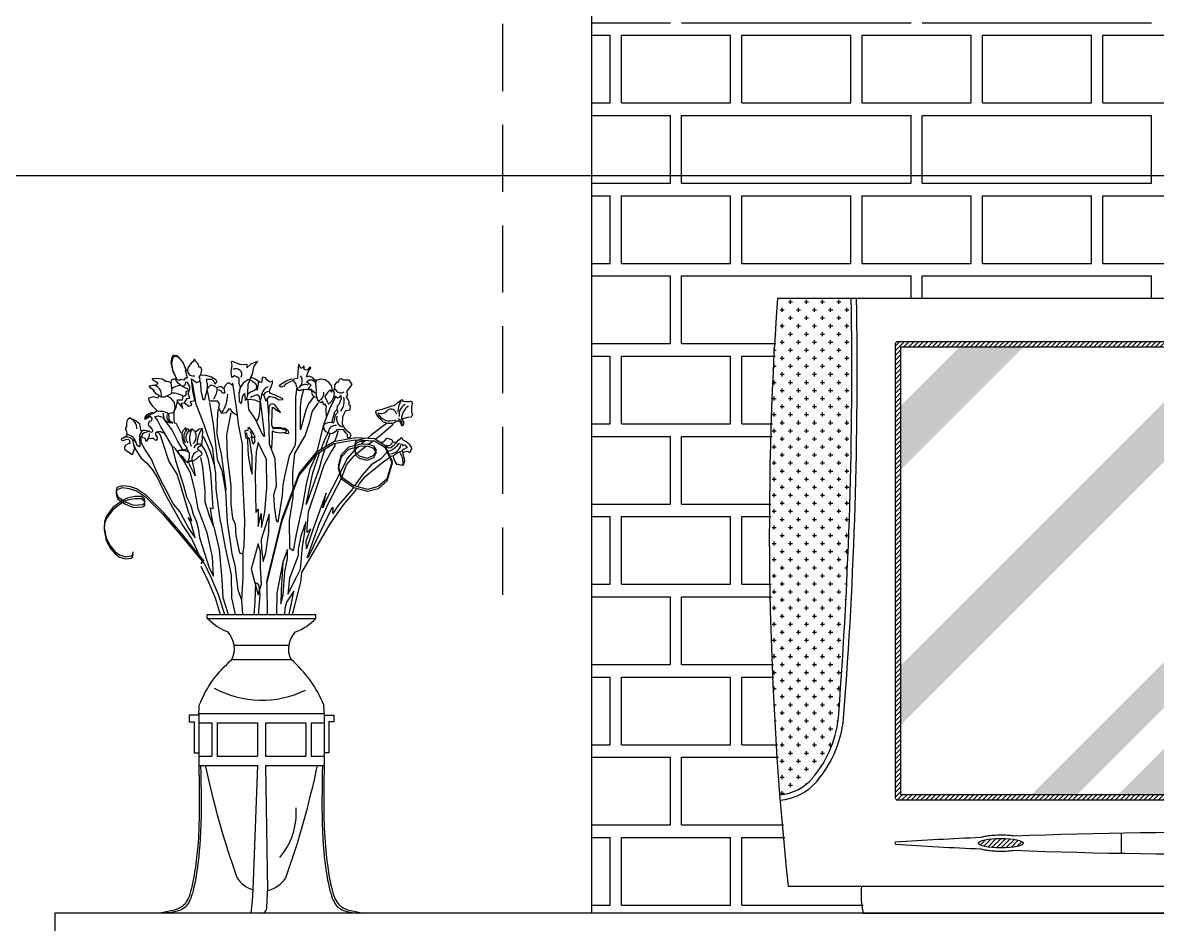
# Model space of a CAD drawing. Extents: x 541 to 5472, y 5274 to 8961.
# Drawn here: x 1594 to 2650, y 6415 to 7254 of the extents above; entities that cross this region are included whole.
import ezdxf

# ---------------------------------------------------------------- set-up
doc = ezdxf.new("R2010")
doc.units = 0
doc.header["$MEASUREMENT"] = 0
doc.linetypes.add('DASHED2', pattern=[0.375, 0.25, -0.125])
for name, color, linetype in [('3', 3, 'CONTINUOUS'), ('4', 4, 'CONTINUOUS'), ('7', 7, 'CONTINUOUS'), ('BH', 3, 'CONTINUOUS'), ('TEXT', 3, 'CONTINUOUS')]:
    doc.layers.add(name, color=color, linetype=linetype)
doc.styles.add('HT2', font='swisseb.ttf')
pattern_1 = [(0, (-79660.99, -4998.0695), (7.5, 7.5), [3.75, -11.25]), (90, (-79659.115, -4999.9445), (-7.5, 7.5), [3.75, -11.25])]
pattern_2 = [(45, (-49984.6228, 2473.4914), (-2.2097087, 2.2097087), [])]

# ---------------------------------------------------------------- blocks, each defined once
blk = doc.blocks.new('电视L-05')
at = {"layer": 'BH'}
h = blk.add_hatch(dxfattribs=at)
h.set_pattern_fill('CROSS', color=256, scale=30, style=0)
h.set_pattern_definition(pattern_1)
edge = h.paths.add_edge_path()
edge.add_arc((-401.6, 155), 45.2, 274.8117, 319.5601)
edge.add_arc((-445.2, 192.2), 102.5, 319.5601, 356.3957)
edge.add_arc((-4543.2, 506.2), 4212.5, 355.6377, 360.8955)
edge.add_line((-331.3, 572), (-400, 572))
edge.add_arc((2732.1, 355.7), 3139.6, 176.049, 184.4882)
h = blk.add_hatch(dxfattribs=at)
h.set_pattern_fill('CROSS', color=256, scale=30, style=0)
h.set_pattern_definition(pattern_1)
edge = h.paths.add_edge_path()
edge.add_arc((401.6, 155), 45.2, 220.4399, 265.1883, ccw=False)
edge.add_arc((445.2, 192.2), 102.5, 183.6043, 220.4399, ccw=False)
edge.add_arc((4543.2, 506.2), 4212.5, 179.1045, 184.3623, ccw=False)
edge.add_line((331.3, 572), (400, 572))
edge.add_arc((-2732.1, 355.7), 3139.6, 355.5118, 363.951, ccw=False)
h = blk.add_hatch(dxfattribs=at)
h.set_pattern_fill('ANSI31,_O', color=256, scale=25)
h.set_pattern_definition(pattern_2)
h.paths.add_polyline_path([(-285, 527), (285, 527), (285, 110), (-285, 110)], flags=16)
edge = h.paths.add_edge_path()
edge.add_arc((-288, 530), 2, 90, 180, ccw=False)
edge.add_line((-288, 532), (288, 532))
edge.add_arc((288, 530), 2, 0, 90, ccw=False)
edge.add_line((290, 530), (290, 107))
edge.add_arc((288, 107), 2, -90, 0, ccw=False)
edge.add_line((288, 105), (-288, 105))
edge.add_arc((-288, 107), 2, 180, 270, ccw=False)
edge.add_line((-290, 107), (-290, 530))
h = blk.add_hatch(dxfattribs=at)
h.set_pattern_fill('AR-SAND,_O', color=256, scale=5)
h.set_pattern_definition([(37.5, (-49984.623, 2473.4914), (-0.3149668, 9.6341188), [0, -7.6, 0, -8.5, 0, -8.125]), (7.5, (-49984.623, 2473.491), (8.8488835, 14.1107303), [0, -4.1, 0, -6.85, 0, -2.625]), (327.5, (-49990.773, 2473.4914), (15.5707093, 0.0282953), [0, -2.5, 0, -9, 0, -11.75]), (317.5, (-49990.773, 2473.491), (15.030633, 4.388378), [0, -1.25, 0, -5.9, 0, -6.75])])
h.paths.add_polyline_path([(-170.9, 527), (-230.3, 527), (-285, 472.3), (-285, 412.9)], flags=17)
h.paths.add_polyline_path([(66.8, 527), (11.5, 527), (-285, 230.5), (-285, 175.2)])
h.paths.add_polyline_path([(285, 516.2), (285, 527), (253.4, 527), (-163.6, 110), (-121.2, 110)])
h.paths.add_polyline_path([(285, 373.2), (285, 478), (-83, 110), (21.8, 110)], flags=17)
h = blk.add_hatch(dxfattribs=at)
h.set_pattern_fill('ANSI31,_O', color=256, scale=25)
h.set_pattern_definition(pattern_2)
edge = h.paths.add_edge_path()
edge.add_ellipse((-192, 65), major_axis=(-20.9, 0), ratio=0.211048, start_angle=0, end_angle=360)
at = {"layer": '3'}
for p, q in [((-80, 74.3), (-80, 55.7)), ((80, 74.3), (80, 55.7))]:
    blk.add_line(p, q, dxfattribs=at)
for points in [[(-397.4, 105, 0.197897), (-363.4, 122.5, 0.162044), (-338, 185.4, 0.022939), (-326.2, 572, 0.022944)], [(397.4, 105, -0.197897), (363.4, 122.5, -0.162044), (338, 185.4, -0.022939), (326.2, 572, -0.022944)], [(-179.4, 58.4, 0.025108), (290, 64, 0.675902), (290, 66, 0.025108), (-179.4, 71.6)], [(-210.5, 70.3, 0.004256), (-290, 66, 0.675902), (-290, 64, 0.004256), (-210.5, 59.7, 0.004256)]]:
    blk.add_lwpolyline(points, format="xyb", dxfattribs=at)
blk.add_lwpolyline([(-290, 530, -0.414214), (-288, 532), (288, 532, -0.414214), (290, 530), (290, 107, -0.414214), (288, 105), (-288, 105, -0.414214), (-290, 107)], format="xyb", close=True, dxfattribs=at)
blk.add_lwpolyline([(-285, 527), (285, 527), (285, 110), (-285, 110)], close=True, dxfattribs=at)
for centre in [(-35.1, 65), (-17.1, 65), (0.9, 65), (18.9, 65)]:
    blk.add_circle(centre, 3, dxfattribs=at)
for centre, radius, start, end in [((-4543.2, 506.2), 4212.5, 355.6377, 0.8955), ((4543.2, 506.2), 4212.5, 179.1045, 184.3623), ((-445.2, 192.2), 102.5, 319.5601, 356.3957), ((445.2, 192.2), 102.5, 183.6043, 220.4399), ((-401.6, 155), 45.2, 274.8117, 319.5601), ((401.6, 155), 45.2, 220.4399, 265.1883), ((85.6, 65), 7.55, 138.2001, 221.7999)]:
    blk.add_arc(centre, radius, start, end, dxfattribs=at)
blk.add_ellipse((-192, 65), major_axis=(-20.9, 0), ratio=0.211048, dxfattribs=at)
for points, knots in [([(-179.4, 71.6), (-180.9, 71.8), (-182.7, 72), (-186.3, 72.3), (-188.3, 72.4), (-193.2, 72.5), (-196.2, 72.4), (-201.1, 72), (-203.1, 71.8), (-206.4, 71.3), (-207.8, 71), (-209.5, 70.6), (-210, 70.4), (-210.5, 70.3)], [4.090667, 4.090667, 4.090667, 4.090667, 4.355342, 4.355342, 4.630765, 4.630765, 5.039554, 5.039554, 5.351918, 5.351918, 5.59693, 5.59693, 5.707358, 5.707358, 5.707358, 5.707358]), ([(-210.5, 59.7), (-210.2, 59.6), (-209.8, 59.5), (-208.2, 59.1), (-206.8, 58.8), (-203.6, 58.3), (-201.9, 58.1), (-198.3, 57.8), (-196.4, 57.7), (-191.4, 57.5), (-188.3, 57.6), (-183.2, 57.9), (-181.2, 58.2), (-179.4, 58.4)], [0.575878, 0.575878, 0.575878, 0.575878, 0.648629, 0.648629, 0.918365, 0.918365, 1.1881, 1.1881, 1.457836, 1.457836, 1.883581, 1.883581, 2.192518, 2.192518, 2.192518, 2.192518])]:
    blk.add_open_spline(points, degree=3, knots=knots, dxfattribs=at)
at = {"layer": '7'}
for p, q in [((400, 572), (-400, 572)), ((-390, 25), (390, 25))]:
    blk.add_line(p, q, dxfattribs=at)
blk.add_lwpolyline([(-321.7, 25, 0.090133), (-320, 0), (320, 0, 0.090133), (321.7, 25, 0.090133)], format="xyb", dxfattribs=at)
for centre, start, end in [((2732.1, 355.7), 176.049, 186.0457), ((-2732.1, 355.7), 353.9543, 3.951)]:
    blk.add_arc(centre, 3139.6, start, end, dxfattribs=at)
at = {"layer": 'TEXT', "linetype": 'BYBLOCK', "style": 'HT2'}
for s, p in [('Front-AV-', (97, 57.5)), ('Anschluss', (97, 39))]:
    blk.add_text(s, height=10, dxfattribs=at).set_placement(p)

msp = doc.modelspace()

# ---------------------------------------------------------------- linework, layer by layer
at = {"layer": '3', "color": 3, "linetype": 'DASHED2', "ltscale": 250}
msp.add_line((2040.8, 6721.8), (2040.8, 7921.8), dxfattribs=at)
at = {"layer": '3'}
for p, q in [((1765.5, 6699.8), (1866.7, 6699.8)), ((1790.6, 6674.9), (1841.7, 6674.9)), ((1757.7, 6602.4), (1769.9, 6602.4)), ((1769.9, 6602.4), (1769.9, 6571.6)), ((1774.9, 6602.4), (1774.9, 6571.6)), ((1774.9, 6602.4), (1812.3, 6602.4)), ((1812.3, 6602.4), (1812.3, 6571.6)), ((1819.9, 6602.4), (1857.3, 6602.4)), ((1819.9, 6602.4), (1819.9, 6571.6)), ((1857.3, 6602.4), (1857.3, 6571.6)), ((1862.4, 6602.4), (1874.5, 6602.4)), ((1862.4, 6602.4), (1862.4, 6571.6)), ((1757.7, 6571.6), (1769.9, 6571.6)), ((1774.9, 6571.6), (1812.3, 6571.6)), ((1819.9, 6571.6), (1857.3, 6571.6)), ((1862.4, 6571.6), (1874.5, 6571.6))]:
    msp.add_line(p, q, dxfattribs=at)
for points in [[(1744.5, 6900.4), (1746.9, 6904.3), (1749.3, 6904.6), (1747.8, 6909.1), (1749.3, 6913), (1749.3, 6915.7), (1747.2, 6919.3), (1745.4, 6919.6), (1745.1, 6917.8), (1744.8, 6916.9), (1742.8, 6915.6)], [(1849, 6915.2), (1847.6, 6905.7), (1847.6, 6885.8), (1847.6, 6865), (1847.1, 6860.5), (1841.9, 6851.1), (1837.7, 6833.4), (1836, 6824.1), (1835.4, 6814.1), (1831.3, 6789.2), (1830.1, 6791), (1828.3, 6804.1), (1827.7, 6814.9), (1830.1, 6823.2), (1828.9, 6848.3), (1823.5, 6862), (1822.9, 6889.5), (1821.7, 6903.8)], [(1767.6, 6900.5), (1771.2, 6880.5), (1774.7, 6848), (1779.2, 6837.4), (1782.7, 6818.2), (1783.2, 6819.6), (1781, 6836.9), (1778.7, 6852.5), (1777, 6860.5), (1774.7, 6871.1), (1775.2, 6883.6), (1775.6, 6894.2)], [(1732.5, 6860.8), (1729.2, 6866.5), (1725.8, 6872.4), (1722.4, 6878), (1719.3, 6884.2), (1716.7, 6887.8), (1719.9, 6888.3), (1723, 6887.4), (1724.5, 6886.7)], [(1742.7, 6856.9), (1738.2, 6864.5), (1732.5, 6875.6), (1727.1, 6883.1), (1724.5, 6886.7)], [(1741.3, 6872.2), (1739.1, 6876.6), (1736.9, 6880.9), (1735.3, 6881.6), (1734.8, 6884.1), (1734.8, 6889.6), (1734.8, 6892.4)], [(1881.6, 6882), (1883, 6887.6), (1884.4, 6891.9), (1886.6, 6894.2)], [(1932.5, 6881.3), (1918.3, 6870.3), (1915.2, 6867.5)], [(1922, 6866.6), (1926.7, 6870.3), (1938.7, 6880.4)], [(1871.5, 6857.2), (1875.9, 6868.5), (1878.1, 6872.5)], [(1879.8, 6871.6), (1875.8, 6859.9)], [(1913, 6865.5), (1909.2, 6862.1)], [(1732.5, 6860.8), (1735.9, 6846.6), (1740.6, 6832.1), (1743.5, 6823.5), (1746.2, 6812.9), (1750.4, 6804.8), (1752.6, 6796.7), (1755.5, 6789.6), (1757.2, 6783.7), (1758.4, 6775.2), (1767.5, 6746.8), (1771.3, 6739.2), (1770.4, 6757.1), (1765.4, 6779.3), (1757.2, 6801.6), (1754, 6819.5), (1750, 6835.2), (1743.3, 6847.3), (1736.1, 6857.6), (1732.5, 6860.8)], [(1771.6, 6784.9), (1769.4, 6795.6), (1768.5, 6802.7), (1771.2, 6802.2), (1769.8, 6821.8), (1768.9, 6835.1), (1766.7, 6848), (1764.1, 6855.6), (1760.5, 6860.9)], [(1906.4, 6859.6), (1902.4, 6856.1), (1896.2, 6849), (1875.4, 6808.4), (1873.2, 6802.6), (1876.3, 6816.3), (1870.1, 6799.5), (1863.5, 6781.4), (1858.1, 6764.6), (1857.7, 6772.1), (1862.1, 6783.1), (1858.6, 6779.6), (1858.6, 6783.6), (1859.9, 6799.1), (1868.8, 6825.6), (1874.5, 6842.8), (1880.7, 6854.3), (1884.7, 6860.5), (1884.7, 6862.7)], [(1875, 6857.3), (1872.8, 6850.8), (1869.7, 6839.3), (1863, 6820.3), (1857.7, 6805.7), (1863.9, 6835.3), (1870.4, 6854.5)], [(1904.7, 6853.1), (1912.1, 6859.2), (1913.5, 6860.2)], [(1915.7, 6861.9), (1920, 6865.1)], [(1751.6, 6845.8), (1752.9, 6840.5), (1754.3, 6832.5), (1749.8, 6841.8), (1748.9, 6844)], [(1890.8, 6831), (1895.3, 6842.8), (1902.4, 6851.2), (1903.9, 6852.4)], [(1933, 6854.4), (1926.7, 6848.1), (1918.3, 6842.8), (1909.9, 6833.1), (1902.7, 6823.1)], [(1905.7, 6822.3), (1907, 6824.8), (1912.6, 6831.8), (1929.4, 6845.5), (1935.2, 6849.6)], [(1901.6, 6821.5), (1899.8, 6819), (1887.4, 6804.8), (1882.5, 6797.3), (1882.9, 6803), (1881.2, 6802.2), (1860.8, 6759.3), (1858.6, 6756.2), (1870.1, 6788.5), (1878.5, 6807), (1890, 6829.1), (1890.3, 6829.9)], [(1782.7, 6818.2), (1784.1, 6789.3), (1786.8, 6771.1), (1788.6, 6760), (1791.3, 6749.3)], [(1798.8, 6760), (1798.8, 6738.4), (1797.5, 6717), (1798.4, 6703.4)], [(1813.1, 6769.2), (1806.4, 6745.5), (1813.1, 6721.8), (1816, 6731.5), (1815.3, 6747), (1815.3, 6761.8), (1813.1, 6769.2)], [(1834, 6713.4), (1836.3, 6721.8), (1837.8, 6743.1), (1840.4, 6755.4), (1840.4, 6763.9), (1836, 6752.2), (1835.4, 6741.4), (1834.3, 6725.9), (1834, 6713.4)], [(1791.3, 6749.3), (1793.9, 6726.4), (1797.5, 6717)], [(1841.8, 6703.4), (1845.4, 6720.1), (1846.3, 6725), (1839.2, 6714.8), (1837.8, 6709), (1837.5, 6703.4)], [(1757.7, 6609.8), (1748.8, 6609.8), (1748.8, 6603.5), (1753.4, 6603.5), (1753.4, 6574.5), (1757.9, 6574.5)], [(1874.6, 6609.8), (1883.4, 6609.8), (1883.4, 6603.5), (1878.8, 6603.5), (1878.8, 6574.5), (1874.5, 6574.5)]]:
    msp.add_lwpolyline(points, dxfattribs=at)
for centre, radius, start, end in [((1752.5, 6930.8), 5.38, 190.0835, 287.3595), ((1792.3, 6926.7), 5.44, 335.476, 121.5886), ((1809.6, 6908.8), 14.4, 106.9459, 176.331), ((1792.4, 6919.5), 20.9, 339.8328, 2.1106), ((1846.6, 6920.9), 7.49, 304.3105, 37.9104), ((1714.4, 6908.3), 8.51, 343.3979, 88.6185), ((1742.6, 6900), 16.8, 96.0027, 127.9061), ((1733.2, 6891.3), 18.1, 56.4685, 92.5132), ((1761.6, 6912.9), 13.1, 317.4494, 8.5365), ((1751.6, 6909.4), 33.1, 325.8596, 358.4059), ((1813.1, 6896.3), 11.4, 91.7026, 128.9059), ((1810.3, 6904.4), 4.15, 347.2583, 54.6294), ((1825.4, 6906.8), 9.17, 112.4557, 165.5637), ((1856.9, 6909.5), 8.01, 67.7331, 139.3122), ((1867, 6909.1), 7.19, 292.3879, 10.7382), ((1889.8, 6915.4), 5.63, 200.8422, 304.258), ((1725.6, 6896.5), 10.1, 331.5372, 81.4419), ((1876.7, 6902.2), 16.3, 324.5799, 12.778), ((1961.1, 6892), 18.1, 147.9732, 180.4941), ((1954.7, 6889.4), 10.6, 117.7661, 190.0812), ((1962.1, 6884.6), 15.8, 125.6243, 176.9722), ((1689.5, 6876.4), 10.6, 358.4215, 69.0298), ((1716.9, 6879.9), 10.5, 95.128, 151.7116), ((1735, 6890), 10.4, 176.3252, 209.3559), ((1734.1, 6887.6), 6.24, 161.0178, 249.9365), ((1893.5, 6885.3), 7.56, 158.8767, 253.592), ((1927.4, 6898.4), 7.82, 246.5666, 321.4786), ((1935.6, 6895.6), 12.1, 201.0853, 295.1675), ((1936.6, 6889.1), 5.4, 7.7859, 125.1072), ((1764.8, 6867.4), 15.8, 147.6703, 207.2797), ((1781.9, 6861.4), 25.9, 144.3533, 180), ((1831.1, 6859.7), 16.8, 64.997, 105.1587), ((1885, 6872.7), 6.74, 82.7225, 182.7582), ((1941.5, 6880.1), 5.63, 349.2594, 70.8736), ((1690.5, 6860.9), 7.68, 43.4224, 118.4151), ((1690.1, 6861.2), 9.51, 13.8133, 86.8239), ((1708.6, 6869.1), 6.08, 103.6511, 195.3671), ((1703.7, 6871.6), 8.22, 304.6287, 1.195), ((1753.5, 6868.4), 9.83, 140.4551, 211.1667), ((1806.5, 6871.3), 4.46, 163.7487, 238.9263), ((1802.9, 6870.2), 4.31, 328.7381, 54.378), ((1837.9, 6873.7), 1.33, 301.5445, 77.6607), ((1741.8, 6843.4), 12.8, 64.2681, 106.8928), ((1759.9, 6847.3), 8.79, 111.3689, 185.7558), ((1934.1, 6864.5), 3.87, 246.5242, 346.5596), ((1935.5, 6863.8), 10.8, 273.785, 344.7371), ((1934, 6845.4), 13.9, 348.8303, 37.1006), ((1816.4, 6716), 92.4, 241.2841, 296.041), ((1783.7, 6519.1), 64.8, 319.7572, 3.7582)]:
    msp.add_arc(centre, radius, start, end, dxfattribs=at)
at = {"layer": '4'}
msp.add_line((2123.6, 6425.5), (2123.6, 8325.5), dxfattribs=at)
msp.add_lwpolyline([(1623.6, 6175.5), (4623.6, 6175.5), (4623.6, 6425.5), (1623.6, 6425.5)], close=True, dxfattribs=at)
at = {"layer": '7'}
for p, q in [((1765.5, 6703.4), (1866.7, 6703.4)), ((1765.5, 6699.8), (1765.5, 6703.4)), ((1866.7, 6699.8), (1866.7, 6703.4)), ((1788.6, 6661.4), (1843.6, 6661.4)), ((1757.7, 6611.1), (1874.5, 6611.1)), ((1757.7, 6611.1), (1757.7, 6571.6)), ((1874.5, 6611.1), (1874.5, 6571.6)), ((1757.7, 6571.6), (1757.7, 6562.9)), ((1874.5, 6571.6), (1874.5, 6562.9)), ((1757.7, 6562.9), (1812.3, 6562.9)), ((1812.3, 6562.9), (1807.9, 6447)), ((1819.9, 6562.9), (1821.6, 6446.5)), ((1819.9, 6562.9), (1874.5, 6562.9))]:
    msp.add_line(p, q, dxfattribs=at)
for points in [[(1737.1, 6923), (1733.4, 6930.7), (1731.9, 6938.1), (1732.8, 6942.9), (1734.3, 6945), (1737.6, 6944.4), (1742.1, 6939.3), (1745.5, 6931.6)], [(1737.7, 6921.9), (1734, 6929.5), (1732.5, 6937), (1733.4, 6941.8), (1734.9, 6943.9), (1738.2, 6943.3), (1742.7, 6938.2), (1746.1, 6930.4)], [(1737.7, 6901.6), (1740.6, 6897.8), (1743, 6895.1), (1741.5, 6900.1), (1744.5, 6900.4), (1748.4, 6897.2), (1751.1, 6898.1), (1749.9, 6901.6), (1754.1, 6902.5), (1752.3, 6911.5), (1751.1, 6919), (1750.8, 6922.9), (1755.6, 6919.3), (1758.3, 6920.2), (1758.9, 6922.3), (1758, 6924.7), (1759.5, 6926.5), (1760.4, 6931), (1759.5, 6933.7), (1758.3, 6933.1), (1756.8, 6937), (1755, 6938.8), (1753.8, 6940.9), (1752, 6938.2), (1750.5, 6937.3), (1749, 6935.2), (1747.5, 6933.1), (1747.2, 6929.8), (1745.1, 6931), (1746.9, 6923.5), (1745.1, 6923.5), (1743.9, 6921.4), (1740.9, 6922), (1739.7, 6921.1), (1735.8, 6922.6)], [(1788.6, 6924.1), (1787.7, 6929.5), (1788.9, 6935.5), (1788, 6937.9), (1788.6, 6939.1), (1795.8, 6936.4), (1802.4, 6936.1), (1802.4, 6933.1), (1806.6, 6936.7), (1812.3, 6939.1), (1808.7, 6934), (1807.5, 6927.1), (1806.6, 6925.6), (1805.4, 6922.6), (1803.3, 6917.5), (1803, 6909.1), (1802.4, 6904.9), (1801.2, 6902.5), (1800.6, 6909.4), (1798.5, 6907), (1797, 6899.8), (1795.5, 6901.6), (1795.2, 6909.7), (1796.4, 6915.1), (1795.2, 6918.1), (1795.2, 6923.2), (1793.7, 6924.4), (1791, 6925.6), (1788.6, 6924.1)], [(1849.1, 6914.9), (1850.1, 6912.2), (1853.1, 6912.2), (1855.2, 6913), (1859.4, 6912.9), (1862.1, 6912.5), (1862.2, 6912.9), (1859.5, 6913.7), (1862.1, 6916.4), (1862.2, 6917.3), (1859.9, 6918.3), (1858, 6919.8), (1858.5, 6920.3), (1860.4, 6921.8), (1863.4, 6921.8), (1866.5, 6919.5), (1866.8, 6918.3), (1866.6, 6920.1), (1867.6, 6921.5), (1865.6, 6921.5), (1863.8, 6923.7), (1860.6, 6925.2), (1859, 6924.7), (1858, 6924.5), (1859.4, 6929.2), (1861.9, 6933.1), (1861.2, 6933.9), (1860.4, 6933.1), (1859.2, 6931.4), (1857.2, 6930.9), (1855.7, 6931.4), (1855.8, 6935), (1853.6, 6932.8), (1852.5, 6932.8), (1852.1, 6933.6), (1851.1, 6935.8), (1850.4, 6936.5), (1849.9, 6928.9), (1849.6, 6923.3)], [(1731.9, 6908.8), (1728.3, 6907), (1725.9, 6905.8), (1722.6, 6905.8), (1718.1, 6908.8), (1715.1, 6912.1), (1716.3, 6911.8), (1713, 6914.2), (1711.5, 6916.3), (1717.8, 6917.2), (1719.9, 6918.4), (1716, 6921.1), (1714.2, 6923.2), (1718.1, 6923.5), (1723.5, 6922.6), (1727.1, 6920.5), (1727.7, 6920.5), (1729.5, 6920.2), (1731.6, 6919), (1732.2, 6914.5), (1732.5, 6911.8), (1731.9, 6910.6), (1732.5, 6909.4), (1731.9, 6909.4)], [(1729.5, 6890.6), (1733.4, 6891.5), (1734.8, 6892.4), (1736.4, 6895.4), (1737.6, 6900.2), (1737.9, 6903.1), (1742.4, 6903.1), (1743.3, 6906.4), (1743.6, 6906.7), (1746, 6907.6), (1746, 6910.9), (1748.1, 6912.1), (1747.5, 6913.3), (1744.8, 6914.5), (1740.9, 6916.6), (1738.5, 6918.7), (1735.8, 6922.6), (1733.1, 6922), (1731.9, 6921.1), (1731.6, 6919)], [(1761.8, 6869.4), (1768.1, 6855.6), (1772.5, 6840.5), (1770.7, 6857.8), (1765.8, 6870.7), (1762.3, 6880.9), (1755.2, 6899.1), (1752, 6919.1)], [(1759.5, 6926.5), (1764, 6926.2), (1769.4, 6924.7), (1773.6, 6922), (1774.5, 6919.6), (1773.6, 6918.7), (1772.7, 6917.8), (1772.7, 6919.3), (1770.3, 6922), (1764.6, 6922), (1765.5, 6917.8), (1765.5, 6915.7), (1764.9, 6910.3), (1764.6, 6909.4), (1763.7, 6906.4), (1763.4, 6904.9), (1762.8, 6902.8), (1761.6, 6903.7), (1761.3, 6906.4), (1759.8, 6911.5), (1759.5, 6918.7), (1758.6, 6921.3)], [(1789.8, 6916.3), (1785.9, 6918.7), (1784.4, 6918.7), (1782, 6916), (1781.1, 6913.9)], [(1787.6, 6891.1), (1783.6, 6870.7), (1784.1, 6850.7), (1787.6, 6823.1), (1787.6, 6806.2), (1789, 6792.9), (1791.6, 6787.6), (1792.1, 6776.5), (1795.6, 6760.9), (1798.8, 6760), (1800.1, 6767.1), (1800.5, 6790.7), (1798.3, 6836), (1798.3, 6849.4), (1798.3, 6861.8), (1794.8, 6880.5), (1793.4, 6891.6), (1790.7, 6910.2), (1789.4, 6918.7)], [(1801.7, 6903.4), (1805.3, 6903.8), (1809.6, 6903.3), (1813.6, 6901.5), (1815.3, 6902.3), (1816, 6905.3), (1816.5, 6909.1), (1818.3, 6907.6), (1820.1, 6902), (1823.2, 6906.2), (1824.5, 6906.2), (1828.8, 6905.5), (1832.1, 6903.3), (1835.9, 6903.4), (1836, 6904.1), (1828.9, 6907.4), (1823.7, 6909.5), (1823.6, 6911.7), (1826.4, 6918.7), (1826.4, 6920.8), (1824.1, 6919.5), (1821.5, 6921.6), (1819.8, 6923.8), (1817.3, 6924.2), (1816.5, 6922), (1816.4, 6919.7), (1814.9, 6919.2), (1811.3, 6921.8), (1807.2, 6923.9), (1805.7, 6923.4)], [(1805.4, 6921.9), (1807.8, 6920.6), (1810.2, 6918.6), (1811.5, 6916.6), (1811.2, 6913), (1809.7, 6911.9), (1805.9, 6910.4), (1803.5, 6908.5), (1803, 6907.6)], [(1849.1, 6914.9), (1847.9, 6918.4), (1845.9, 6921.3), (1842.8, 6920), (1838.4, 6917.8), (1836.8, 6915.9), (1834.4, 6914.9), (1832.9, 6915.9), (1833.2, 6917.3), (1835.7, 6918.6), (1839.1, 6921), (1843, 6922.3), (1846.9, 6922.8), (1849.6, 6923.3)], [(1876.5, 6886.8), (1876.3, 6894.3), (1876.6, 6897.3), (1875.1, 6899.1), (1874, 6898.4), (1872.8, 6901.6), (1871.2, 6900.4), (1869.2, 6901.5), (1867.5, 6905), (1864.7, 6906.3), (1863.7, 6907.6), (1862.8, 6911.3), (1862.2, 6912.7), (1865.6, 6910.1), (1866.9, 6909.6), (1867.4, 6912.1), (1867.1, 6915.5), (1866.8, 6918.3)], [(1867.6, 6921.5), (1871, 6922.7), (1875.4, 6922.2), (1877.8, 6920.3), (1879.5, 6918.3), (1881.2, 6915.9), (1881.5, 6913.2), (1881.7, 6910.2), (1880, 6912.4), (1877.8, 6910.4), (1874.9, 6906.3), (1877.1, 6901.8), (1878.6, 6899.2), (1881.7, 6902.1), (1883.5, 6905.6), (1883.9, 6909.3), (1883, 6912), (1884.5, 6913.4), (1884.4, 6917.3), (1886.4, 6919.8), (1888.1, 6920.1), (1888.8, 6922.5), (1890.6, 6923.2), (1892.3, 6921.8), (1897, 6921.8), (1898.7, 6920.1), (1900.2, 6917.4), (1895.2, 6910.9), (1896.2, 6908), (1895, 6906), (1896.7, 6903.3), (1897.7, 6900.7), (1897.2, 6899.1), (1898.7, 6897.9), (1898.2, 6893.5), (1894.3, 6893), (1891.6, 6887.3), (1891.3, 6880.5), (1893.8, 6876.3), (1894.7, 6876.2), (1894.4, 6875.5), (1898.2, 6872.6), (1899.1, 6869.9), (1898.3, 6868.1), (1896.4, 6867.6), (1896.2, 6869.8), (1896, 6870.9), (1894.5, 6872.6), (1892.5, 6875.2), (1890.6, 6875.5), (1888, 6875.4), (1886.6, 6875.5), (1884.7, 6873.3), (1882.2, 6871.9), (1880.2, 6871.6), (1876.4, 6873.3), (1874.3, 6875.7), (1874.1, 6879.1), (1874.6, 6880.9), (1878, 6882.1), (1879.7, 6882.4), (1883.5, 6881.7), (1884.2, 6885.4), (1884.9, 6889.1), (1887.4, 6892.1), (1886.6, 6894.2), (1886.9, 6897.5), (1888.7, 6899.5), (1889.3, 6901.2), (1890.7, 6904.9), (1889.9, 6907.4), (1888.4, 6905.5), (1886.8, 6904.6), (1885, 6906.4), (1883.5, 6905.6)], [(1765.2, 6913), (1768.8, 6917.2), (1771.2, 6916.6), (1774.5, 6914.8), (1778.1, 6916), (1781.1, 6913.9), (1782, 6909.4), (1779.9, 6909.4), (1778.4, 6911.5), (1776, 6912.4)], [(1765.2, 6913), (1766.4, 6907.3), (1767.3, 6902.2), (1771.2, 6902.2), (1774.8, 6902.2), (1776.6, 6899.5), (1776, 6895.3), (1779, 6890.8), (1783.5, 6891.4), (1786.2, 6895), (1789.5, 6891.1), (1793.7, 6888.9)], [(1864.7, 6906.3), (1859.9, 6899.4), (1857.3, 6893.7), (1852.5, 6875.3), (1852.5, 6896.3), (1853.3, 6905.1), (1855.4, 6913)], [(1866.9, 6909.6), (1867, 6907.4), (1867.5, 6905)], [(1720.3, 6907.3), (1719.6, 6904.9), (1715.4, 6906.1), (1710.9, 6904.6), (1711.5, 6901.6), (1714.5, 6897.2), (1719.1, 6893)], [(1814.7, 6902.1), (1816.4, 6890.1), (1818.8, 6869.2), (1816.4, 6872.2), (1810.4, 6885.3), (1804.4, 6894.2), (1803.8, 6902), (1803.6, 6903.6)], [(1814.6, 6901.6), (1814.4, 6895), (1813.7, 6888.1), (1812.6, 6885.3), (1811.4, 6883.6)], [(1825.6, 6879.3), (1826.1, 6892.4), (1826.2, 6896.3), (1827.5, 6895.9), (1831.1, 6893), (1833.9, 6891.4), (1832.2, 6893.7), (1828.5, 6898.4), (1826.3, 6899.5), (1824.1, 6898.9), (1823, 6896.5), (1822.9, 6889.5)], [(1867.7, 6852.8), (1861.2, 6838.8), (1857.7, 6824.6), (1854.1, 6804.7), (1848.4, 6778.2), (1845.7, 6762.7), (1842.6, 6764.9), (1842.2, 6791), (1845.7, 6812.2), (1845.3, 6835.7), (1847.1, 6853.4), (1856.8, 6869.7), (1860.7, 6881.8), (1863.6, 6892.6), (1869, 6900.3)], [(1885.1, 6906.1), (1879.4, 6894.6), (1873.6, 6879.1), (1867.7, 6854.9)], [(1946.6, 6879.1), (1945.7, 6881.9), (1944, 6883.2), (1941.8, 6883.4), (1939.4, 6881.4), (1937.7, 6881.1), (1934.4, 6881.1), (1929.7, 6882.5), (1925.7, 6886.3), (1923.5, 6889.1), (1922.5, 6891.4), (1922.9, 6893.1), (1924.1, 6893.7), (1928.3, 6894.5), (1933.1, 6896.1), (1937.4, 6897.5), (1939.8, 6898), (1942.9, 6900.8), (1946.7, 6903.4), (1947.7, 6902.1), (1950, 6901.8), (1953.7, 6901.7), (1955.5, 6902.4), (1956.7, 6900), (1955.7, 6897.1), (1955.8, 6891.8), (1956.7, 6889.7), (1955.3, 6887.1), (1952.4, 6886.6), (1947.7, 6885.4), (1946.3, 6885.4), (1948.6, 6882.2), (1948, 6879.7), (1947.5, 6878.9), (1946.6, 6879.1)], [(1702.5, 6859.5), (1700.1, 6861), (1699.4, 6863.5), (1697.9, 6865.5), (1696.1, 6866.1), (1696.9, 6861.5), (1697.9, 6858.3), (1696.7, 6854.6), (1696, 6852.6), (1695.7, 6852.1), (1693.5, 6853.7), (1689.3, 6856.4), (1689, 6858.9), (1689.6, 6861), (1692.9, 6862.9), (1693.9, 6863), (1693.5, 6865.1), (1692.4, 6866.4), (1689.6, 6866), (1687.1, 6865), (1686.4, 6865.4), (1685.9, 6866), (1685.8, 6866.7), (1686.1, 6867.3), (1687.7, 6867.9), (1690.4, 6869.8), (1690.9, 6871.6), (1690.6, 6874.1), (1689.9, 6875.3), (1689.9, 6876.8), (1690.6, 6878.4), (1690.6, 6881), (1690.9, 6883.2), (1692.1, 6885.5), (1693.3, 6886.3), (1697, 6885), (1699.8, 6883.4), (1702.5, 6881.2), (1703, 6877.1), (1703.5, 6874.7), (1707.2, 6875), (1711.6, 6874.4), (1711.6, 6873.7), (1707, 6872.5), (1705.1, 6871), (1703.8, 6868.2), (1703.9, 6865), (1703.9, 6863.7)], [(1711.6, 6873.7), (1713.9, 6873.2), (1715, 6874), (1714.6, 6875.7), (1712.7, 6877.7), (1711.1, 6879.1), (1710.9, 6880.8), (1711.9, 6883.3), (1713.9, 6884), (1714.2, 6885.8), (1712.7, 6888), (1711.8, 6887.3), (1709.4, 6885.9), (1707.7, 6884.9), (1707.5, 6886.1), (1707.8, 6887), (1709.6, 6889.5), (1711.3, 6890.6), (1714.2, 6891.4), (1715.8, 6891.2), (1718.3, 6892.6), (1720.1, 6892.9), (1721.8, 6892.6), (1724.3, 6892.6), (1728, 6891.4), (1729.5, 6890.6), (1729.8, 6886.4), (1730.2, 6884), (1732.9, 6882.5), (1733.3, 6881.6), (1730.5, 6881.8), (1728.6, 6882.5), (1726.7, 6883.7), (1726, 6884.9)], [(1746, 6857.4), (1743.4, 6856.4), (1740.5, 6856.4), (1738.1, 6855.6), (1739.1, 6853.4), (1742.4, 6850), (1744.9, 6846.3), (1747.4, 6844.9), (1749.8, 6846.4), (1752.5, 6846.3), (1755.2, 6848), (1757.9, 6850.5), (1759.5, 6851.3), (1760.8, 6852.7), (1760.3, 6854.2), (1757.8, 6856.5), (1756.4, 6857.7), (1757.8, 6859.5), (1760.6, 6861.5), (1760.8, 6863.1), (1761.1, 6868.6), (1761.4, 6873.6), (1760.8, 6876.5), (1758.1, 6875.8), (1755.7, 6873.8), (1753.9, 6873.7), (1752, 6875.8), (1750.9, 6875.9), (1748.9, 6874.1), (1748.1, 6875.8), (1747.4, 6876.1), (1745.9, 6874.7), (1745.9, 6876.5), (1745.2, 6877.3), (1744.3, 6875.9), (1742.7, 6874.3), (1742, 6871.9), (1742.1, 6867.9), (1743.1, 6863.2), (1746, 6859.6), (1746.7, 6858.8), (1746.6, 6857.9), (1746, 6857.4)], [(1805, 6867.1), (1803.2, 6866.8), (1801.8, 6867.1), (1801.3, 6870.8), (1800.8, 6874.3), (1801.8, 6875), (1803.7, 6874.8), (1804, 6877.7), (1805.8, 6875.6), (1808.8, 6870.8), (1810.1, 6868.4), (1808, 6868.1), (1807.2, 6867.6)], [(1825.6, 6879.3), (1826.4, 6877.6), (1826.6, 6877.3), (1829.3, 6877.4), (1833.1, 6877.9), (1834.7, 6877.1), (1838, 6876.7), (1839.8, 6875.6), (1840.8, 6874.3), (1841.3, 6872.3), (1840.9, 6871.5), (1838.7, 6871.8), (1838.6, 6872.5), (1836, 6872.5), (1834, 6872.3), (1829.4, 6872.7), (1826.1, 6874.1), (1826.1, 6869.2), (1825.4, 6857.9)], [(1702.5, 6859.5), (1703.2, 6860.4), (1703.2, 6862.6), (1703.2, 6863.6), (1702.9, 6866.4), (1702.8, 6867.5)], [(1703.9, 6863.7), (1707.7, 6856.3), (1713.7, 6847.4), (1717.5, 6838.2), (1722.2, 6828.8), (1727.4, 6818.7), (1731.8, 6810.3), (1734.1, 6805.7), (1740, 6798.8), (1748.1, 6783.6), (1754.4, 6774.9), (1749.9, 6790.2), (1747.8, 6793.7), (1751.1, 6790.5), (1747.8, 6800), (1740.6, 6824), (1737.6, 6833.9), (1729.8, 6846.4), (1725.1, 6860.6), (1721.6, 6870.9), (1718.9, 6873.4)], [(1718.9, 6873.4), (1717.5, 6872.2), (1717.5, 6870.4), (1719, 6868.4), (1719, 6867), (1718, 6865.4), (1717, 6865.6), (1715.6, 6867.2), (1713.6, 6867.3), (1713, 6866.9), (1711.3, 6867.3), (1709.9, 6865.9), (1709, 6864.8), (1708.4, 6864.8), (1708.2, 6867.2), (1705.6, 6867.8), (1705.1, 6869), (1704.8, 6869.4)], [(1718.9, 6873.4), (1720.6, 6873.7), (1722.2, 6873.7), (1724.5, 6872.6)], [(1803.2, 6866.8), (1803.4, 6856.4), (1804, 6849.3), (1805.8, 6839.2), (1807.4, 6834.1)], [(1807.4, 6834.1), (1807.4, 6850.6), (1805.8, 6861.2), (1805, 6867.1)], [(1808.2, 6861.8), (1807.4, 6864.9), (1807.2, 6867.6)], [(1808.2, 6861.8), (1810.1, 6864.4), (1809.7, 6868.2)], [(1821.2, 6734), (1835.2, 6792.7), (1851, 6834.7), (1867.7, 6854.9), (1883.5, 6864.5), (1903.6, 6868), (1921.2, 6867.2), (1930.8, 6861), (1937.8, 6846.1), (1932.6, 6829.5), (1924.7, 6822.5), (1915, 6819.8), (1901.9, 6823.3), (1890.5, 6831.2), (1887.9, 6841.7), (1890.5, 6852.3), (1897.5, 6859.3), (1907.7, 6862), (1914.5, 6862.3), (1920.2, 6860.3), (1922.8, 6856.4), (1920.2, 6851.3), (1914.5, 6848.7), (1907.4, 6850.7), (1904, 6853.8), (1903.2, 6857.8), (1903.2, 6861.8), (1904, 6864.6), (1906, 6866), (1912.4, 6867.6)], [(1821.2, 6731.9), (1835.2, 6790.6), (1851, 6832.7), (1867.7, 6852.8), (1883.5, 6862.5), (1903.6, 6866), (1921.2, 6865.1), (1930.8, 6859), (1937.8, 6844.1), (1932.6, 6827.4), (1924.7, 6820.4), (1915, 6817.8), (1901.9, 6821.3), (1890.5, 6829.2), (1887.9, 6839.7), (1890.5, 6850.2), (1897.5, 6857.2), (1907.7, 6860), (1914.5, 6860.3), (1920.2, 6858.3), (1922.8, 6854.3), (1920.2, 6849.2), (1914.5, 6846.6), (1907.4, 6848.6), (1904, 6851.7), (1903.2, 6855.7), (1903.2, 6859.7), (1904, 6862.5), (1906, 6864), (1912.4, 6865.5)], [(1884.7, 6864.7), (1884.7, 6865.4), (1886, 6868.9), (1887.8, 6874.7)], [(1926.6, 6863.7), (1929.2, 6864.1), (1931.2, 6865.7), (1932.9, 6867.5), (1935.2, 6866.8), (1937, 6866.4), (1938.2, 6864), (1940.3, 6863.9), (1941.7, 6864.1), (1941.7, 6863.9)], [(1933.4, 6855.8), (1936.5, 6856.1), (1939.4, 6858), (1940.7, 6859), (1942.3, 6860.5), (1944, 6862.4), (1946.6, 6861.8), (1947.7, 6860.7), (1949.5, 6861.2), (1951.6, 6859.5), (1951, 6858.4), (1948.3, 6857.1), (1947.2, 6856.3), (1947, 6855.4), (1947.7, 6854.5), (1952.2, 6855.5), (1954.1, 6854.3), (1955.2, 6855.2), (1955.2, 6856.6), (1956, 6857.7), (1955.8, 6859), (1954.1, 6861.2), (1952, 6863.3), (1950.5, 6864.3), (1948, 6865.6), (1947.4, 6866.8), (1945.9, 6867.8), (1944.3, 6866.1), (1942.7, 6865), (1941, 6862.8), (1938.3, 6860.2), (1936.4, 6858.5), (1934.9, 6858.1), (1932.8, 6859.3), (1931.6, 6860.5)], [(1696.9, 6861.5), (1699.4, 6856), (1704.1, 6848.8), (1709, 6844.6), (1714.2, 6838.5), (1719.2, 6830.7), (1726.7, 6814.7), (1742.5, 6786.5), (1751.1, 6773.6), (1757.5, 6760), (1760.8, 6752.5), (1759.5, 6750.6)], [(1813, 6863.6), (1811.2, 6854.7), (1810.3, 6834.2), (1810.8, 6798.2), (1813, 6801.4), (1813, 6785.3), (1815.7, 6797.3), (1816.1, 6784.5), (1819.2, 6798.7), (1821, 6821.4), (1820.6, 6847.6), (1813, 6863.6)], [(1938.4, 6851.1), (1942, 6853.5), (1945.3, 6855.2), (1947, 6855.6)], [(1771.6, 6784.9), (1767.6, 6795.1), (1763.6, 6808), (1763.6, 6818.2), (1761.4, 6840.5), (1759.6, 6849.4)], [(1936.9, 6850.7), (1938.5, 6851), (1939.1, 6849.2), (1940.4, 6845.3), (1942.2, 6843), (1943.3, 6843.3), (1946.3, 6842.5), (1948.4, 6842.7), (1949.5, 6846.4), (1949, 6849.5), (1948, 6853.1), (1947.8, 6854.3)], [(1777.9, 6789.5), (1773.9, 6820), (1773.5, 6834.7), (1772.5, 6840.5)], [(1762.6, 6753.1), (1740.7, 6779.9), (1725.2, 6798), (1708.9, 6814.2), (1699.6, 6820.4), (1693.2, 6822.6), (1686.3, 6823.3), (1681.4, 6821.6), (1680.9, 6819), (1681.2, 6816.2), (1682.4, 6812.9), (1689.6, 6808.3), (1696.8, 6805.2), (1705.5, 6805.7), (1707.5, 6807.2), (1707.5, 6808.8), (1707.2, 6811.1), (1704.4, 6813.1), (1698.3, 6813.1), (1690.9, 6811.8), (1685.8, 6809), (1677.8, 6802.9), (1671.7, 6795), (1669.9, 6790.1), (1669.6, 6784.2), (1671.4, 6774.3), (1675.5, 6766.9), (1679.9, 6761.7), (1684, 6758.9), (1689.9, 6757.1), (1694.7, 6757.9), (1696.2, 6759.2), (1696.5, 6761.7)], [(1762.6, 6751.1), (1740.7, 6777.8), (1725.2, 6795.9), (1708.9, 6812.1), (1699.6, 6818.3), (1693.2, 6820.5), (1686.3, 6821.3), (1681.4, 6819.5), (1680.9, 6816.9), (1681.2, 6814.1), (1682.4, 6810.8), (1689.6, 6806.2), (1696.8, 6803.1), (1705.5, 6803.6), (1707.5, 6805.2), (1707.5, 6806.7), (1707.2, 6809), (1704.4, 6811.1), (1698.3, 6811.1), (1690.9, 6809.8), (1685.8, 6807), (1677.8, 6800.8), (1671.7, 6792.9), (1669.9, 6788), (1669.6, 6782.2), (1671.4, 6772.2), (1675.5, 6764.8), (1679.9, 6759.7), (1684, 6756.9), (1689.9, 6755.1), (1694.7, 6755.8), (1696.2, 6757.1), (1696.5, 6759.7)], [(1844.9, 6703.4), (1852.7, 6733.6), (1853.6, 6742.6), (1880.1, 6787.9), (1892.4, 6805.4), (1903.3, 6818.1), (1904.6, 6820.5)], [(1817.5, 6752.8), (1820.2, 6760.8), (1822.9, 6779.9), (1823.3, 6796.8), (1815.7, 6773.2), (1816.2, 6764.3), (1817.5, 6752.8)], [(1771.6, 6784.9), (1776.6, 6763.8), (1779.2, 6735.8), (1780.1, 6719.3), (1785.1, 6703.4)], [(1777.9, 6789.5), (1782.4, 6765.9), (1787.7, 6740.2), (1788.1, 6718.8), (1791.7, 6703.4)], [(1857.4, 6789.5), (1852.7, 6776.3), (1850.1, 6764.1), (1850.1, 6758.2), (1845.4, 6745.4), (1842.2, 6737.2), (1840.7, 6722.3), (1848.9, 6738.6), (1852.4, 6745.7), (1854.4, 6766.4), (1856.2, 6778.1), (1857.4, 6789.5)], [(1762.6, 6751.1), (1769.2, 6737.6), (1775.9, 6721.5), (1781.5, 6703.4)], [(1836, 6752.2), (1830.4, 6723.3), (1830, 6703.4)], [(1759.5, 6748.5), (1766.2, 6735), (1772.8, 6719), (1777.6, 6703.4)], [(1810.4, 6733), (1809.9, 6715.3), (1808.8, 6703.4)], [(1813.6, 6703.4), (1813.5, 6706.8), (1814.8, 6721.9), (1813.5, 6731.3), (1810.4, 6733)], [(1821.2, 6731.9), (1821.5, 6703.4)], [(1757.7, 6562.9), (1758.1, 6545), (1758.2, 6529.6), (1758.1, 6516.3), (1757.8, 6505.1), (1757.3, 6495.5), (1756.7, 6487.3), (1756, 6480.2), (1755.2, 6474), (1754.5, 6468.5), (1753.8, 6463.5), (1753, 6459), (1752.3, 6455), (1751.6, 6451.5), (1750.8, 6448.3), (1750.1, 6445.6), (1749.3, 6443.1), (1748.6, 6441), (1747.8, 6439.1), (1746.9, 6437.4), (1746.1, 6436), (1745.2, 6434.7), (1744.3, 6433.6), (1743.3, 6432.6), (1742.2, 6431.7), (1741.1, 6430.9), (1739.7, 6430.1), (1738.1, 6429.4), (1736, 6428.6), (1733.4, 6427.9), (1730.1, 6427.1), (1726, 6426.3), (1721, 6425.5)], [(1759.4, 6562.9), (1759.4, 6561.3), (1759.5, 6557.7), (1759.6, 6552.5), (1759.7, 6546.1), (1759.8, 6538.9), (1759.9, 6531.1), (1759.9, 6523.2), (1759.9, 6515.4), (1759.7, 6508.1), (1759.4, 6501.3), (1759.1, 6494.9), (1758.7, 6489), (1758.2, 6483.4), (1757.7, 6478.2), (1757.2, 6473.3), (1756.6, 6468.7), (1755.9, 6464.4), (1755.3, 6460.3), (1754.6, 6456.5), (1753.9, 6452.9), (1753.2, 6449.6), (1752.5, 6446.6), (1751.8, 6443.9), (1751, 6441.5), (1750.2, 6439.3), (1749.4, 6437.4), (1748.6, 6435.8), (1747.8, 6434.4), (1746.9, 6433.1), (1745.9, 6432), (1744.9, 6431), (1743.9, 6430.1), (1742.7, 6429.3), (1741.4, 6428.5), (1739.7, 6427.8), (1737.7, 6427.2), (1735, 6426.6), (1731.7, 6426.1), (1727.6, 6425.7), (1725.1, 6425.5)], [(1872.9, 6562.9), (1872.8, 6561.3), (1872.7, 6557.7), (1872.6, 6552.5), (1872.5, 6546.1), (1872.4, 6538.9), (1872.3, 6531.1), (1872.3, 6523.2), (1872.4, 6515.4), (1872.5, 6508.1), (1872.8, 6501.3), (1873.1, 6494.9), (1873.5, 6489), (1874, 6483.4), (1874.5, 6478.2), (1875.1, 6473.3), (1875.7, 6468.7), (1876.3, 6464.4), (1876.9, 6460.3), (1877.6, 6456.5), (1878.3, 6452.9), (1879, 6449.6), (1879.7, 6446.6), (1880.5, 6443.9), (1881.2, 6441.5), (1882, 6439.3), (1882.8, 6437.4), (1883.6, 6435.8), (1884.4, 6434.4), (1885.3, 6433.1), (1886.3, 6432), (1887.3, 6431), (1888.3, 6430.1), (1889.5, 6429.3), (1890.8, 6428.5), (1892.5, 6427.8), (1894.6, 6427.2), (1897.2, 6426.6), (1900.5, 6426.1), (1904.6, 6425.7), (1907.1, 6425.5)], [(1874.5, 6562.9), (1874.1, 6545), (1874, 6529.6), (1874.1, 6516.3), (1874.4, 6505.1), (1874.9, 6495.5), (1875.6, 6487.3), (1876.3, 6480.2), (1877, 6474), (1877.7, 6468.5), (1878.5, 6463.5), (1879.2, 6459), (1879.9, 6455), (1880.7, 6451.5), (1881.4, 6448.3), (1882.1, 6445.6), (1882.9, 6443.1), (1883.7, 6441), (1884.5, 6439.1), (1885.3, 6437.4), (1886.1, 6436), (1887, 6434.7), (1888, 6433.6), (1889, 6432.6), (1890, 6431.7), (1891.2, 6430.9), (1892.5, 6430.1), (1894.2, 6429.4), (1896.2, 6428.6), (1898.9, 6427.9), (1902.2, 6427.1), (1906.3, 6426.3), (1911.3, 6425.5)], [(1807.9, 6447), (1807.5, 6436.9), (1806, 6425.6), (1806, 6425.5)], [(1815.9, 6425.5), (1818.5, 6426), (1819.7, 6427.2), (1820.7, 6428.5), (1820.9, 6430.4), (1821.4, 6437.6), (1821.6, 6443.4), (1821.6, 6446.5)]]:
    msp.add_lwpolyline(points, dxfattribs=at)
for points in [[(1757.7, 6611.1, -0.008981), (1758.2, 6619.1, -0.124643), (1788.6, 6661.4, 0.303569), (1784.7, 6687.2, -0.119479), (1765.5, 6699.8)], [(1874.5, 6611.1, 0.008981), (1874, 6619.1, 0.124643), (1843.6, 6661.4, -0.303569), (1847.6, 6687.2, 0.119479), (1866.7, 6699.8)], [(1793.4, 6458.3, -0.032324), (1764, 6562.9, -0.032774)], [(1838.8, 6458.3, 0.032324), (1868.2, 6562.9, 0.032774)]]:
    msp.add_lwpolyline(points, format="xyb", dxfattribs=at)
for centre, radius, start, end in [((1823.1, 6905.8), 5.19, 92.823, 159.0759), ((1752.9, 6868), 7.32, 123.2282, 222.5075), ((1746.9, 6869), 8.49, 311.781, 33.9547), ((1738.8, 6850.9), 10.4, 325.0142, 42.2976), ((1759.1, 6855), 7.05, 87.062, 150.7908), ((1816.1, 6472.8), 26.9, 212.5121, 252.352), ((1816.1, 6472.8), 26.9, 281.8482, 327.4879)]:
    msp.add_arc(centre, radius, start, end, dxfattribs=at)
at = {"layer": 'BH'}
for p, q in [((2123.6, 7254.2), (2196.7, 7254.2)), ((2207.2, 7254.2), (2420.7, 7254.2)), ((2431.2, 7254.2), (2644.7, 7254.2)), ((2123.6, 7242.6), (2140.7, 7242.6)), ((2140.7, 7179.6), (2140.7, 7242.6)), ((2151.2, 7242.6), (2252.7, 7242.6)), ((2151.2, 7179.6), (2151.2, 7242.6)), ((2252.7, 7179.6), (2252.7, 7242.6)), ((2263.2, 7242.6), (2364.7, 7242.6)), ((2263.2, 7179.6), (2263.2, 7242.6)), ((2364.7, 7179.6), (2364.7, 7242.6)), ((2375.2, 7242.6), (2476.7, 7242.6)), ((2375.2, 7179.6), (2375.2, 7242.6)), ((2476.7, 7179.6), (2476.7, 7242.6)), ((2487.2, 7242.6), (2588.7, 7242.6)), ((2487.2, 7179.6), (2487.2, 7242.6)), ((2588.7, 7179.6), (2588.7, 7242.6)), ((2599.2, 7242.6), (2700.7, 7242.6)), ((2599.2, 7179.6), (2599.2, 7242.6)), ((2123.6, 7179.6), (2140.7, 7179.6)), ((2151.2, 7179.6), (2252.7, 7179.6)), ((2263.2, 7179.6), (2364.7, 7179.6)), ((2375.2, 7179.6), (2476.7, 7179.6)), ((2487.2, 7179.6), (2588.7, 7179.6)), ((2599.2, 7179.6), (2700.7, 7179.6)), ((2123.6, 7167.9), (2196.7, 7167.9)), ((2196.7, 7104.9), (2196.7, 7167.9)), ((2207.2, 7167.9), (2420.7, 7167.9)), ((2207.2, 7104.9), (2207.2, 7167.9)), ((2420.7, 7104.9), (2420.7, 7167.9)), ((2431.2, 7167.9), (2644.7, 7167.9)), ((2431.2, 7104.9), (2431.2, 7167.9)), ((2644.7, 7104.9), (2644.7, 7167.9)), ((2123.6, 7104.9), (2196.7, 7104.9)), ((2207.2, 7104.9), (2420.7, 7104.9)), ((2431.2, 7104.9), (2644.7, 7104.9)), ((2123.6, 7093.2), (2140.7, 7093.2)), ((2140.7, 7030.2), (2140.7, 7093.2)), ((2151.2, 7030.2), (2151.2, 7093.2)), ((2151.2, 7093.2), (2252.7, 7093.2)), ((2252.7, 7030.2), (2252.7, 7093.2)), ((2263.2, 7093.2), (2364.7, 7093.2)), ((2263.2, 7030.2), (2263.2, 7093.2)), ((2364.7, 7030.2), (2364.7, 7093.2)), ((2375.2, 7093.2), (2476.7, 7093.2)), ((2375.2, 7030.2), (2375.2, 7093.2)), ((2476.7, 7030.2), (2476.7, 7093.2)), ((2487.2, 7030.2), (2487.2, 7093.2)), ((2487.2, 7093.2), (2588.7, 7093.2)), ((2588.7, 7030.2), (2588.7, 7093.2)), ((2599.2, 7093.2), (2700.7, 7093.2)), ((2599.2, 7030.2), (2599.2, 7093.2)), ((2123.6, 7030.2), (2140.7, 7030.2)), ((2151.2, 7030.2), (2252.7, 7030.2)), ((2263.2, 7030.2), (2364.7, 7030.2)), ((2375.2, 7030.2), (2476.7, 7030.2)), ((2487.2, 7030.2), (2588.7, 7030.2)), ((2599.2, 7030.2), (2700.7, 7030.2)), ((2123.6, 7018.5), (2196.7, 7018.5)), ((2196.7, 6955.5), (2196.7, 7018.5)), ((2207.2, 7018.5), (2420.7, 7018.5)), ((2207.2, 6955.5), (2207.2, 7018.5)), ((2420.7, 6997.5), (2420.7, 7018.5)), ((2431.2, 7018.5), (2644.7, 7018.5)), ((2431.2, 6997.5), (2431.2, 7018.5)), ((2644.7, 6997.5), (2644.7, 7018.5)), ((2123.6, 6955.5), (2196.7, 6955.5)), ((2207.2, 6955.5), (2295, 6955.5)), ((2123.6, 6943.9), (2140.7, 6943.9)), ((2140.7, 6880.9), (2140.7, 6943.9)), ((2151.2, 6880.9), (2151.2, 6943.9)), ((2151.2, 6943.9), (2252.7, 6943.9)), ((2252.7, 6880.9), (2252.7, 6943.9)), ((2263.2, 6880.9), (2263.2, 6943.9)), ((2263.2, 6943.9), (2294.3, 6943.9)), ((2123.6, 6880.9), (2140.7, 6880.9)), ((2151.2, 6880.9), (2252.7, 6880.9)), ((2263.2, 6880.9), (2291.7, 6880.9)), ((2123.6, 6869.2), (2196.7, 6869.2)), ((2196.7, 6806.2), (2196.7, 6869.2)), ((2207.2, 6869.2), (2291.4, 6869.2)), ((2207.2, 6806.2), (2207.2, 6869.2)), ((2123.6, 6806.2), (2196.7, 6806.2)), ((2207.2, 6806.2), (2290.2, 6806.2)), ((2123.6, 6794.5), (2140.7, 6794.5)), ((2140.7, 6731.5), (2140.7, 6794.5)), ((2151.2, 6794.5), (2252.7, 6794.5)), ((2151.2, 6731.5), (2151.2, 6794.5)), ((2252.7, 6731.5), (2252.7, 6794.5)), ((2263.2, 6794.5), (2290.2, 6794.5)), ((2263.2, 6731.5), (2263.2, 6794.5)), ((2123.6, 6731.5), (2140.7, 6731.5)), ((2151.2, 6731.5), (2252.7, 6731.5)), ((2263.2, 6731.5), (2290.5, 6731.5)), ((2123.6, 6719.8), (2196.7, 6719.8)), ((2196.7, 6656.8), (2196.7, 6719.8)), ((2207.2, 6719.8), (2290.7, 6719.8)), ((2207.2, 6656.8), (2207.2, 6719.8)), ((2123.6, 6656.8), (2196.7, 6656.8)), ((2207.2, 6656.8), (2292.6, 6656.8)), ((2123.6, 6645.2), (2140.7, 6645.2)), ((2140.7, 6582.2), (2140.7, 6645.2)), ((2151.2, 6645.2), (2252.7, 6645.2)), ((2151.2, 6582.2), (2151.2, 6645.2)), ((2252.7, 6582.2), (2252.7, 6645.2)), ((2263.2, 6645.2), (2293.1, 6645.2)), ((2263.2, 6582.2), (2263.2, 6645.2)), ((2123.6, 6582.2), (2140.7, 6582.2)), ((2151.2, 6582.2), (2252.7, 6582.2)), ((2263.2, 6582.2), (2296.4, 6582.2)), ((2123.6, 6570.5), (2196.7, 6570.5)), ((2196.7, 6507.5), (2196.7, 6570.5)), ((2207.2, 6570.5), (2297.2, 6570.5)), ((2207.2, 6507.5), (2207.2, 6570.5)), ((2123.6, 6507.5), (2196.7, 6507.5)), ((2207.2, 6507.5), (2302.1, 6507.5)), ((2123.6, 6495.8), (2140.7, 6495.8)), ((2140.7, 6432.8), (2140.7, 6495.8)), ((2151.2, 6495.8), (2252.7, 6495.8)), ((2151.2, 6432.8), (2151.2, 6495.8)), ((2252.7, 6432.8), (2252.7, 6495.8)), ((2263.2, 6495.8), (2303.1, 6495.8)), ((2263.2, 6432.8), (2263.2, 6495.8)), ((2123.6, 6432.8), (2140.7, 6432.8)), ((2151.2, 6432.8), (2252.7, 6432.8)), ((2263.2, 6432.8), (2376.2, 6432.8))]:
    msp.add_line(p, q, dxfattribs=at)
at = {"layer": 'TEXT'}
msp.add_line((813.7, 7111.9), (5094.1, 7111.9), dxfattribs=at)

# ---------------------------------------------------------------- block references
at = {"layer": '3'}
msp.add_blockref('电视L-05', (2696.3, 6425.5), dxfattribs=at)

doc.saveas('drawing.dxf')
